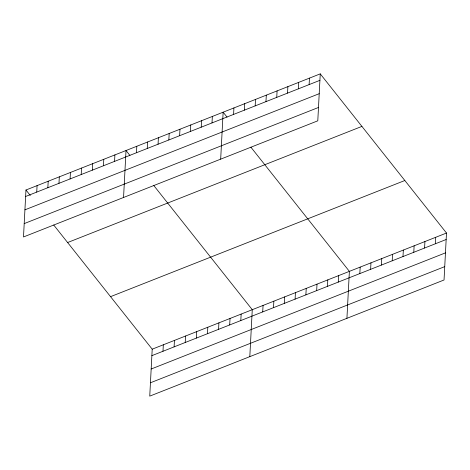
<?xml version="1.0" encoding="UTF-8"?>
<svg xmlns="http://www.w3.org/2000/svg" width="470" height="470" viewBox="0 0 470 470"><rect width="100%" height="100%" fill="white"/><g stroke="black" fill="none" stroke-linecap="round" stroke-linejoin="round"><path stroke-width="0.7" d="M25.962 190.009L23.5 236.962L317.791 120.819L320.252 73.866L25.962 190.009L30.303 195.479M36.736 192.095L37.077 185.621M47.858 187.706L48.199 181.232M58.973 183.318L59.314 176.849M70.095 178.935L70.43 172.461M81.21 174.546L81.551 168.072M92.326 170.158L92.666 163.683M103.447 165.769L103.782 159.295M114.562 161.38L114.903 154.906M123.557 197.471L126.019 150.523L129.926 155.447M136.47 152.732L136.811 146.264M147.263 148.479L147.603 142.005M158.055 144.22L158.39 137.745M53.733 225.03L152.209 349.181L149.748 396.134L444.038 279.991L446.5 233.038L320.252 73.866M168.842 139.96L169.182 133.486M162.984 351.266L163.325 344.798M179.634 135.701L179.975 129.227M174.106 346.878L174.441 340.409M190.426 131.441L190.767 124.967M185.221 342.495L185.562 336.021M201.213 127.182L201.554 120.708M196.337 338.106L196.677 331.632M212.005 122.923L212.346 116.454M207.458 333.718L207.799 327.243M220.677 159.142L223.138 112.195L227.039 117.118M218.574 329.329L218.914 322.855M233.59 114.41L233.925 107.936M229.695 324.94L230.03 318.466M244.376 110.15L244.717 103.676M240.81 320.552L241.151 314.083M255.169 105.891L255.51 99.417M249.805 356.648L252.267 309.695L153.796 185.538M265.961 101.632L266.302 95.157M262.718 311.91L263.059 305.435M276.748 97.372L277.089 90.898M273.511 307.65L273.851 301.176M287.54 93.113L287.881 86.639M284.303 303.391L284.638 296.917M298.333 88.854L298.673 82.385M295.089 299.132L295.43 292.657M309.125 84.594L309.46 78.126M305.882 294.872L306.223 288.398M316.674 290.613L317.009 284.144M327.461 286.353L327.802 279.885M338.253 282.1L338.594 275.626M346.925 318.319L349.386 271.366L250.91 147.21M359.838 273.581L360.173 267.107M370.624 269.322L370.965 262.847M381.417 265.062L381.757 258.588M392.209 260.803L392.544 254.329M402.996 256.544L403.336 250.075M413.788 252.284L414.129 245.816M424.58 248.031L424.921 241.557M435.373 243.771L435.708 237.297M25.621 196.483L319.911 80.341M24.922 209.843L319.212 93.694M24.199 223.603L318.49 107.46M67.621 242.538L361.912 126.395M110.544 296.658L404.84 180.509M152.209 349.181L446.5 233.038M151.869 355.655L446.159 239.512M151.17 369.015L445.46 252.872M150.447 382.774L444.738 266.631"/></g></svg>
